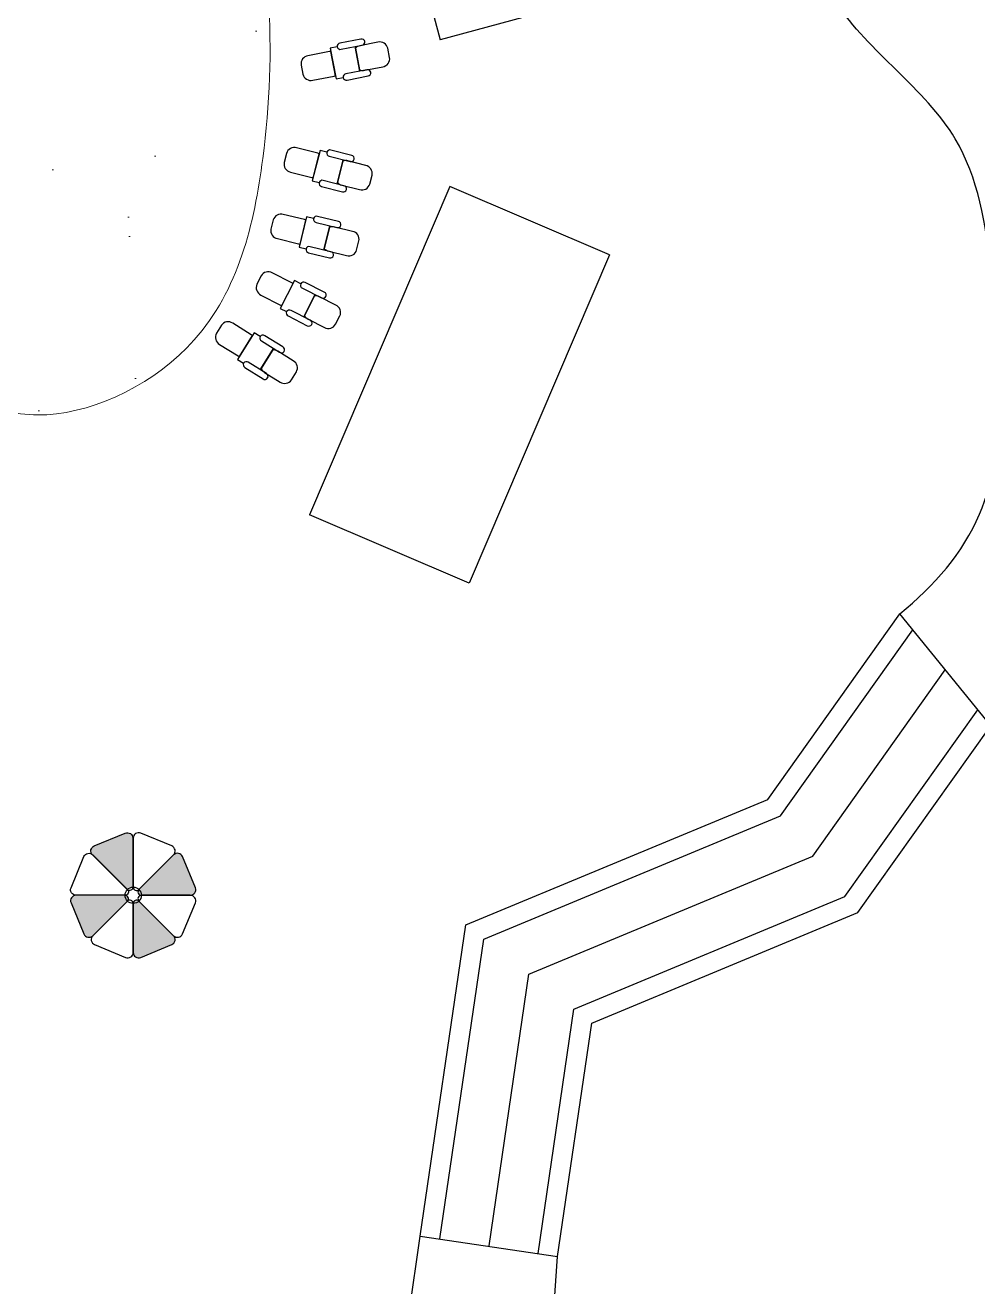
# Model space of a CAD drawing. Header units: millimetres. Extents: x 185 to 501, y 106 to 528.
# Drawn here: x 353.87 to 373.07, y 187.99 to 213.42 of the extents above; entities that cross this region are included whole.
import ezdxf

# ---------------------------------------------------------------- set-up
doc = ezdxf.new("R2010")
doc.units = ezdxf.units.MM
for name, color, linetype in [('MUEBLES', 33, 'Continuous'), ('pavimento', 252, 'Continuous'), ('SITE_FURNISHINGS', 230, 'Continuous')]:
    doc.layers.add(name, color=color, linetype=linetype)
doc.layers.add('Paredes', color=141, linetype='Continuous', lineweight=9)

msp = doc.modelspace()

# ---------------------------------------------------------------- hatches: boundary and pattern name
msp.add_hatch(color=5).paths.add_polyline_path([(356.035, 197.033, 0.534511), (355.883, 197.135), (355.256, 196.875, 0.475071), (355.207, 196.712, -0.059116), (355.228, 196.696), (355.926, 195.998, -0.187719), (356.035, 196.046, 0.000562), (356.035, 196.046)])
h = msp.add_hatch(color=5)
edge = h.paths.add_edge_path()
edge.add_arc((356.207, 195.95), 0.0682, 135, 270)
edge.add_line((356.207, 195.882), (357.194, 195.882))
edge.add_arc((357.194, 195.992), 0.11, 270, 382.5)
edge.add_line((357.295, 196.034), (357.036, 196.66))
edge.add_arc((356.934, 196.618), 0.11, 22.5, 135)
edge.add_line((356.857, 196.696), (356.158, 195.998))
edge = h.paths.add_edge_path()
edge.add_arc((356.11, 195.717), 0.0682, 45, 180)
edge.add_line((356.042, 195.717), (356.042, 194.73))
edge.add_arc((356.152, 194.73), 0.11, 180, 292.5)
edge.add_line((356.194, 194.628), (356.821, 194.888))
edge.add_arc((356.779, 194.989), 0.11, 292.5, 405)
edge.add_line((356.857, 195.067), (356.158, 195.765))
edge = h.paths.add_edge_path()
edge.add_arc((355.15, 195.145), 0.11, 202.5, 315)
edge.add_line((355.228, 195.067), (355.926, 195.765))
edge.add_arc((355.878, 195.813), 0.0682, 315, 450)
edge.add_line((355.878, 195.882), (354.89, 195.882))
edge.add_arc((354.89, 195.772), 0.11, 90, 202.5)
edge.add_line((354.789, 195.73), (355.048, 195.103))
at = {"layer": 'Paredes'}
h = msp.add_hatch(dxfattribs=at)
h.set_pattern_fill('AR-SAND', color=256, scale=0.1, style=0)
h.set_pattern_definition([(37.5, (-2162.957, 17.1855), (-0.160003, 4.8941324), [0, -3.8608, 0, -4.318, 0, -4.1275]), (7.5, (-2162.957, 17.1855), (4.495233, 7.168251), [0, -2.0828, 0, -3.4798, 0, -1.3335]), (327.5, (-2166.081, 17.1855), (7.909924, 0.014372), [0, -1.27, 0, -4.572, 0, -5.969]), (317.5, (-2166.081, 17.1855), (7.635565, 2.229293), [0, -0.635, 0, -2.9972, 0, -3.429])])
edge = h.paths.add_edge_path()
edge.add_spline(control_points=[(329.163, 209.759), (329.769, 209.758), (331.679, 209.374), (333.188, 205.317), (334.541, 200.963), (333.991, 195.497), (329.105, 192.643), (330.18, 186.77), (334.028, 181.379), (341.571, 182.837), (347.715, 185.41), (350.943, 192.267), (345.013, 196.362), (341.002, 201.852), (340.823, 209.281), (344.738, 211.852), (349.254, 210.173), (352.059, 203.967), (357.894, 206.923), (359.013, 211.66), (358.772, 215.872), (357.263, 219.898), (353.753, 220.348), (352.079, 225.331), (353.828, 231.651), (358.644, 231.789), (361.226, 231.902), (363.18, 233.645), (366.499, 235.216), (366.131, 239.585), (363.726, 244.777), (361.783, 252.598), (355.323, 252.096), (350.842, 251.157), (351.678, 246.816), (352.206, 242.343), (349.289, 237.742), (345.789, 237.071), (344.999, 237.127)], knot_values=[126.800992, 126.800992, 126.800992, 126.800992, 128.552041, 132.302534, 138.232433, 143.028847, 147.14407, 153.309299, 157.961529, 165.761725, 172.843208, 178.590264, 183.713167, 191.652281, 199.550118, 202.153336, 203.993395, 213.278166, 216.611939, 220.52306, 227.040192, 229.640637, 232.242468, 236.304441, 243.607556, 247.723547, 249.600713, 251.118572, 255.427198, 259.388599, 262.330603, 273.582082, 276.727203, 281.527369, 283.853486, 288.505719, 295.449959, 297.74183, 297.74183, 297.74183, 297.74183], degree=3, periodic=0)
edge.add_line((344.999, 237.127), (343.657, 237.512))
edge.add_spline(control_points=[(343.657, 237.512), (343.591, 237.551), (342.465, 238.286), (341.526, 242.294), (343.136, 246.067), (341.978, 251.035), (337.528, 250.743), (334.813, 248.747), (331.956, 245.751), (327.658, 248.749), (327.085, 252.781), (324.994, 256.53), (321.298, 257.351), (317.727, 255.69), (314.381, 252.642), (313.89, 246.209), (319.216, 245.896), (323.552, 245.976), (327.203, 241.87), (328.145, 236.119), (324.858, 232.176), (320.085, 231.24), (317.483, 235.427), (312.581, 235.845), (308.455, 231.987), (311.862, 228.592), (312.568, 224.628), (312.107, 220.627), (308.67, 217.752), (310.827, 212.931), (312.025, 208.248), (314.954, 207.066), (315.627, 206.878)], knot_values=[2.907855, 2.907855, 2.907855, 2.907855, 3.150612, 7.195867, 12.953348, 16.263104, 19.888382, 23.642714, 27.036791, 30.428875, 36.324389, 39.357134, 42.52297, 46.572713, 50.687936, 56.155626, 60.647938, 63.940117, 69.206529, 75.27202, 79.883863, 83.277941, 88.074352, 92.521984, 96.637211, 101.065548, 104.030498, 108.826912, 112.507027, 115.471977, 123.273315, 125.37104, 125.37104, 125.37104, 125.37104], degree=3, periodic=0)
edge.add_spline(control_points=[(315.627, 206.878), (315.799, 206.792), (316.265, 206.559), (316.994, 206.463), (317.798, 206.497), (318.574, 206.523), (319.583, 206.096), (320.582, 205.804), (321.63, 205.921), (322.302, 206.143), (322.76, 206.317), (322.932, 206.382)], knot_values=[0, 0, 0, 0, 0.574846, 1.559232, 2.150533, 3.003289, 3.84311, 5.407574, 6.052016, 6.972857, 7.523573, 7.523573, 7.523573, 7.523573], degree=3, periodic=0)
edge.add_spline(control_points=[(322.932, 206.382), (322.933, 206.383), (324.004, 207.066), (325.387, 208.484), (327.149, 209.374), (327.787, 209.559)], knot_values=[299.106215, 299.106215, 299.106215, 299.106215, 299.110488, 302.953821, 304.929743, 304.929743, 304.929743, 304.929743], degree=3, periodic=0)
edge.add_line((327.787, 209.559), (329.163, 209.759))
h.paths.add_polyline_path([(328.219, 216.885), (326.843, 216.69, -1.682486), (330.764, 223.697), (331.32, 222.412, -0.402923)], flags=16)
h.paths.add_polyline_path([(336.161, 223.833), (335.751, 225.161, -0.49838), (342.828, 233.073), (344.194, 232.813, -1.570148)], flags=16)

# ---------------------------------------------------------------- linework, layer by layer
at = {"layer": 'MUEBLES'}
for p, q in [((360.348, 220.072), (362.231, 213.122)), ((365.609, 214.038), (362.231, 213.122)), ((362.426, 210.167), (359.598, 203.546)), ((365.645, 208.792), (362.426, 210.167)), ((365.645, 208.792), (362.816, 202.171)), ((362.816, 202.171), (359.598, 203.546))]:
    msp.add_line(p, q, dxfattribs=at)
at = {"layer": 'Paredes'}
msp.add_open_spline([(344.999, 237.127), (345.789, 237.071), (349.289, 237.742), (352.206, 242.343), (351.678, 246.816), (350.842, 251.157), (355.323, 252.096), (361.783, 252.598), (363.726, 244.777), (366.131, 239.585), (366.499, 235.216), (363.18, 233.645), (361.226, 231.902), (358.644, 231.789), (353.828, 231.651), (352.079, 225.331), (353.753, 220.348), (357.263, 219.898), (358.772, 215.872), (359.013, 211.66), (357.894, 206.923), (352.059, 203.967), (349.254, 210.173), (344.738, 211.852), (340.823, 209.281), (341.002, 201.852), (345.013, 196.362), (350.943, 192.267), (347.715, 185.41), (341.571, 182.837), (334.028, 181.379), (330.18, 186.77), (329.105, 192.643), (333.991, 195.497), (334.541, 200.963), (333.188, 205.317), (331.679, 209.374), (329.769, 209.758), (329.163, 209.759)], degree=3, knots=[126.800992, 126.800992, 126.800992, 126.800992, 129.092863, 136.037103, 140.689336, 143.015452, 147.815618, 150.96074, 162.212219, 165.154223, 169.115624, 173.42425, 174.942109, 176.819275, 180.935266, 188.238381, 192.300354, 194.902185, 197.502629, 204.019762, 207.930883, 211.264655, 220.549427, 222.389486, 224.992704, 232.890541, 240.829655, 245.952558, 251.699614, 258.781097, 266.581292, 271.233523, 277.398752, 281.513975, 286.310389, 292.240287, 295.990781, 297.74183, 297.74183, 297.74183, 297.74183], dxfattribs=at)
at = {"layer": 'pavimento'}
for p in [(361.828, 189.009), (364.186, 182.896)]:
    msp.add_line(p, (364.598, 188.604), dxfattribs=at)
for points in [[(384.638, 202.117), (381.916, 198.301), (375.042, 197.194), (371.493, 201.553)], [(361.828, 189.009), (362.745, 195.283), (368.833, 197.81), (371.493, 201.553)], [(362.224, 188.955), (363.108, 195), (369.093, 197.485), (371.755, 201.231)], [(363.215, 188.82), (364.015, 194.294), (369.742, 196.672), (372.41, 200.426)], [(364.203, 188.662), (364.923, 193.588), (370.39, 195.858), (373.065, 199.622)], [(364.598, 188.604), (365.286, 193.306), (370.65, 195.533), (373.327, 199.3)]]:
    msp.add_lwpolyline(points, dxfattribs=at)
for points, knots in [([(371.493, 201.553), (372.197, 202.126), (373.762, 203.907), (373.487, 207.764), (372.881, 211.579), (369.525, 213.742), (369.338, 217.257), (369.089, 219.449), (369.005, 220.158)], [171.237295, 171.237295, 171.237295, 171.237295, 174.036159, 178.920292, 181.701407, 185.349835, 189.609635, 191.66656, 191.66656, 191.66656, 191.66656]), ([(359.647, 179.86), (359.656, 179.875), (360.486, 181.27), (361.19, 184.467), (361.608, 187.512), (361.828, 189.009)], [145.293434, 145.293434, 145.293434, 145.293434, 145.34584, 150.206026, 154.747544, 154.747544, 154.747544, 154.747544])]:
    msp.add_open_spline(points, degree=3, knots=knots, dxfattribs=at)
at = {"layer": 'SITE_FURNISHINGS', "color": 7, "linetype": 'Continuous'}
for points in [[(360.155, 212.98, 0.414214), (360.234, 212.931), (360.658, 213.013, 0.414214), (360.714, 213.088, 0.414214), (360.634, 213.137), (360.21, 213.055, 0.414214)], [(360.522, 212.956), (360.606, 212.52, 0.157188), (360.71, 212.51), (361.073, 212.58, 0.414214), (361.211, 212.767), (361.175, 212.953, 0.414214), (360.977, 213.075), (360.614, 213.004, 0.157188)], [(360.027, 212.889, 0.042225), (359.999, 212.885), (359.566, 212.802, 0.414214), (359.428, 212.614), (359.464, 212.429, 0.414214), (359.662, 212.307), (360.095, 212.39, 0.042225), (360.122, 212.398)], [(360.274, 212.361, 0.414214), (360.354, 212.312), (360.778, 212.394, 0.414214), (360.833, 212.469, 0.414214), (360.754, 212.518), (360.33, 212.436, 0.414214)], [(359.792, 210.827, 0.042225), (359.764, 210.836), (359.337, 210.945, 0.414214), (359.133, 210.834), (359.086, 210.651, 0.414214), (359.213, 210.456), (359.64, 210.348, 0.042225), (359.669, 210.343)], [(359.946, 210.855, 0.414214), (359.996, 210.777), (360.416, 210.671, 0.414214), (360.497, 210.715, 0.414214), (360.447, 210.793), (360.027, 210.9, 0.414214)], [(360.268, 210.678), (360.158, 210.247, 0.157188), (360.248, 210.194), (360.606, 210.103, 0.414214), (360.81, 210.213), (360.857, 210.396, 0.414214), (360.73, 210.591), (360.372, 210.682, 0.157188)], [(359.791, 210.245, 0.414214), (359.841, 210.167), (360.26, 210.06, 0.414214), (360.342, 210.105, 0.414214), (360.291, 210.183), (359.872, 210.289, 0.414214)], [(359.524, 209.491, 0.042225), (359.496, 209.5), (359.068, 209.605, 0.414214), (358.865, 209.492), (358.82, 209.309, 0.414214), (358.948, 209.115), (359.376, 209.01, 0.042225), (359.405, 209.005)], [(359.677, 209.52, 0.414214), (359.729, 209.443), (360.149, 209.34, 0.414214), (360.23, 209.384, 0.414214), (360.179, 209.462), (359.759, 209.565, 0.414214)], [(360.001, 209.345), (359.895, 208.913, 0.157188), (359.985, 208.861), (360.344, 208.773, 0.414214), (360.547, 208.885), (360.592, 209.068, 0.414214), (360.464, 209.262), (360.105, 209.35, 0.157188)], [(359.527, 208.908, 0.414214), (359.579, 208.831), (359.999, 208.728, 0.414214), (360.08, 208.773, 0.414214), (360.029, 208.85), (359.609, 208.953, 0.414214)], [(359.264, 208.212, 0.042225), (359.239, 208.227), (358.846, 208.427, 0.414214), (358.622, 208.364), (358.537, 208.195, 0.414214), (358.618, 207.977), (359.01, 207.778, 0.042225), (359.037, 207.767)], [(359.42, 208.206, 0.414214), (359.452, 208.118), (359.838, 207.922, 0.414214), (359.927, 207.948, 0.414214), (359.895, 208.035), (359.509, 208.231, 0.414214)], [(359.695, 207.962), (359.493, 207.565, 0.157188), (359.569, 207.494), (359.898, 207.326, 0.414214), (360.122, 207.389), (360.208, 207.557, 0.414214), (360.127, 207.775), (359.798, 207.943, 0.157188)], [(359.134, 207.644, 0.414214), (359.167, 207.557), (359.552, 207.361, 0.414214), (359.642, 207.386, 0.414214), (359.609, 207.473), (359.224, 207.669, 0.414214)], [(358.446, 207.163, 0.042225), (358.423, 207.18), (358.049, 207.413, 0.414214), (357.82, 207.369), (357.721, 207.209, 0.414214), (357.783, 206.985), (358.157, 206.752, 0.042225), (358.182, 206.739)], [(358.602, 207.143, 0.414214), (358.626, 207.053), (358.993, 206.825, 0.414214), (359.085, 206.842, 0.414214), (359.06, 206.932), (358.693, 207.16, 0.414214)], [(358.855, 206.876), (358.62, 206.499, 0.157188), (358.689, 206.421), (359.003, 206.226, 0.414214), (359.231, 206.269), (359.331, 206.43, 0.414214), (359.269, 206.654), (358.955, 206.849, 0.157188)], [(358.269, 206.608, 0.414214), (358.293, 206.519), (358.661, 206.29, 0.414214), (358.752, 206.307, 0.414214), (358.727, 206.397), (358.36, 206.625, 0.414214)]]:
    msp.add_lwpolyline(points, format="xyb", close=True, dxfattribs=at)
for points in [[(360.155, 212.98), (360.015, 212.953), (360.135, 212.334), (360.274, 212.361)], [(360.612, 212.491), (360.516, 212.985)], [(359.946, 210.855), (359.808, 210.89), (359.653, 210.28), (359.791, 210.245)], [(360.151, 210.218), (360.275, 210.707)], [(359.677, 209.52), (359.539, 209.554), (359.389, 208.942), (359.527, 208.908)], [(359.888, 208.885), (360.008, 209.374)], [(359.42, 208.206), (359.293, 208.27), (359.008, 207.708), (359.134, 207.644)], [(359.48, 207.539), (359.708, 207.988)], [(358.602, 207.143), (358.481, 207.218), (358.148, 206.683), (358.269, 206.608)], [(358.604, 206.474), (358.87, 206.902)]]:
    msp.add_lwpolyline(points, dxfattribs=at)
at = {"layer": 'SITE_FURNISHINGS', "color": 5, "linetype": 'Continuous'}
for points in [[(356.035, 196.046, -0.668179), (355.919, 195.998), (355.221, 196.696, -0.534511), (355.256, 196.875), (355.883, 197.135, -0.534511), (356.035, 197.033)], [(356.042, 196.046, 0.668179), (356.158, 195.998), (356.857, 196.696, 0.534511), (356.821, 196.875), (356.194, 197.135, 0.534511), (356.042, 197.033)], [(355.926, 195.998, -0.668179), (355.878, 195.882), (354.89, 195.882, -0.534511), (354.789, 196.034), (355.048, 196.66, -0.534511), (355.228, 196.696)], [(356.158, 195.998, 0.668179), (356.207, 195.882), (357.194, 195.882, 0.534511), (357.295, 196.034), (357.036, 196.66, 0.534511), (356.857, 196.696)], [(355.878, 195.882, -1), (356.207, 195.882, -1)], [(355.048, 195.103, 0.534511), (355.228, 195.067), (355.926, 195.765, 0.668179), (355.878, 195.882), (354.89, 195.882, 0.534511), (354.789, 195.73)], [(356.042, 195.717, 0.668179), (355.926, 195.765), (355.228, 195.067, 0.534511), (355.263, 194.888), (355.89, 194.628, 0.534511), (356.042, 194.73)], [(356.158, 195.765, 0.668179), (356.042, 195.717), (356.042, 194.73, 0.534511), (356.194, 194.628), (356.821, 194.888, 0.534511), (356.857, 195.067)], [(356.207, 195.882, 0.668179), (356.158, 195.765), (356.857, 195.067, 0.534511), (357.036, 195.103), (357.295, 195.73, 0.534511), (357.194, 195.882)]]:
    msp.add_lwpolyline(points, format="xyb", close=True, dxfattribs=at)

doc.saveas('drawing.dxf')
